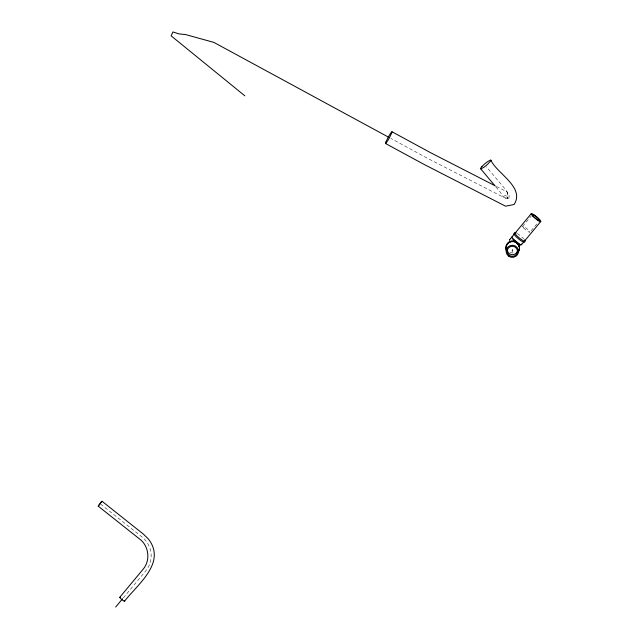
<?xml version="1.0" encoding="UTF-8"?>
<svg xmlns="http://www.w3.org/2000/svg" width="639" height="639" viewBox="0 0 639 639"><rect width="100%" height="100%" fill="white"/><g stroke="black" fill="none" stroke-linecap="round" stroke-linejoin="round"><path stroke-width="0.48" stroke-dasharray="3.19 2.4" d="M496.383 186.42L507.542 192.139L507.134 195.885M507.542 192.139L507.126 194.456L508.125 195.518L504.882 195.67A6.829 1.374 -18 0 0 504.451 197.555L505.609 197.659M508.916 198.425L509.123 195.71L505.585 189.607L486.447 166.843M123.271 597.92L146.043 570.547A24.873 24.298 3.1 0 0 141.387 536.472L100.123 503.708M522.646 226.358L531.129 216.158M531.185 230.719L538.453 221.981M506.647 198.881L427.747 158.432L390.932 138.463M495.832 186.86L500.664 192.611L503.332 197.195M513.237 252.892A6.23 5.999 11.3 0 1 510.058 252.365M517.358 233.539A6.837 1.19 39.7 0 1 523.756 238.866M523.684 227.923A4.713 0.823 39.7 0 0 529.835 232.332A4.713 0.823 39.7 0 0 525.418 227.54A4.713 0.823 39.7 0 0 523.684 227.923"/><path stroke-width="0.96" d="M512.342 251.311L512.438 249.641M120.499 597.401A3.107 0.543 39.7 0 0 120.947 598.847A3.107 0.543 39.7 0 0 124.509 601.259C137.441 584.445 166.715 562.727 148.472 539.1L143.4 534.124L102.024 501.256L101.138 501.95L98.222 506.152L139.366 538.829C148.552 545.299 150.836 559.732 143.471 568.814L119.773 597.313M510.593 238.563L511.408 237.54M509.722 239.721L509.395 240.16L510.673 238.451M115.683 607.05L122.64 598.687M511.975 236.861L531.169 213.777M521.632 244.537L540.834 221.453M124.509 601.259L124.597 601.147A3.107 0.543 39.7 0 0 124.293 600.564M98.222 506.152L102.024 501.256M507.11 198.098L507.973 198.298L506.991 196.964M513.556 240.967L520.673 245.017L512.302 238.371L518.389 244.809A6.23 5.999 11.3 0 1 518.764 246.35M494.65 185.534L430.574 152.689L391.963 131.738M389.175 137.513L213.865 42.39L185.486 34.538L178.984 33.907L172.945 31.95L171.156 35.864L244.849 95.842M385.541 143.511L424.296 164.535L505.593 206.205L514.083 204.496C525.25 187.291 496.543 173.225 490.912 160.189M480.584 168.712L495.225 186.141M518.389 244.817L516.456 242.357L513.556 240.983A6.23 5.999 11.3 0 0 506.431 245.887M521.56 243.986A6.222 1.478 40.2 0 1 515.849 241.822A6.222 1.478 40.2 0 1 512.782 236.55M517.534 250.472A5.168 5.048 3.1 0 1 511.623 254.649A5.168 5.048 3.1 0 1 507.334 248.859M524.315 241.558A6.837 1.19 39.7 0 1 518.389 238.77A6.837 1.19 39.7 0 1 514.595 233.475M524.587 239.841A6.837 1.19 39.7 0 1 522.926 240.544A6.837 1.19 39.7 0 1 515.825 234.633A6.837 1.19 39.7 0 1 516.24 232.9M506.288 250.616A6.837 6.678 3.1 0 1 513.748 241.638A6.837 6.678 3.1 0 1 517.989 252.461M506.304 250.344A6.837 6.678 3.1 0 1 513.764 241.374A6.837 6.678 3.1 0 1 518.005 252.189M386.148 141.459L385.732 142.489A6.973 0.655 -61.5 0 0 385.78 143.432L387.561 140.971A6.582 0.615 -61.5 0 0 390.046 136.546L391.771 132.76A6.973 0.655 -61.5 0 0 391.731 131.818L389.942 134.278A6.582 0.615 -61.5 0 0 387.458 138.695L386.148 141.459M481.822 166.691L481.079 167.594A6.973 1.102 -40 0 0 480.855 168.848L483.499 167.53A6.582 1.038 -40 0 0 487.453 164.399L490.409 161.308A6.973 1.102 -40 0 0 490.632 160.054L487.996 161.379A6.582 1.038 -40 0 0 484.035 164.503L481.822 166.691M508.428 256.023A6.222 6.07 3.1 0 0 518.485 252.285A6.222 6.07 3.1 0 0 510.122 245.64A6.222 6.07 3.1 0 0 508.428 256.023M509.091 255.225A5.168 5.048 3.1 0 0 517.446 252.117A5.168 5.048 3.1 0 0 510.497 246.598A5.168 5.048 3.1 0 0 509.091 255.225M532.535 215.846A6.222 1.078 39.7 0 0 540.65 221.661A6.222 1.078 39.7 0 0 534.819 215.335A6.222 1.078 39.7 0 0 532.535 215.846M533.373 216.27A4.713 0.823 39.7 0 0 539.524 220.687A4.713 0.823 39.7 0 0 535.107 215.886A4.713 0.823 39.7 0 0 533.373 216.27"/></g></svg>
